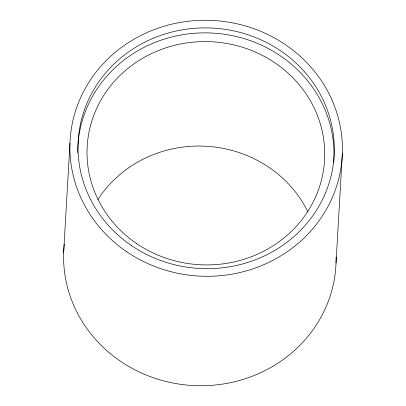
<?xml version="1.0" encoding="UTF-8"?>
<svg xmlns="http://www.w3.org/2000/svg" width="406" height="406" viewBox="0 0 406 406"><rect width="100%" height="100%" fill="white"/><g stroke="black" fill="none" stroke-linecap="round" stroke-linejoin="round"><path stroke-width="0.61" d="M63.656 252.552L69.964 143.11M336.036 262.89L342.344 153.448M336.097 256.902A136.294 127.991 3.3 0 1 194.058 385.583A136.294 127.991 3.3 0 1 64.239 244.199M97.922 199.579A118.887 111.645 3.3 0 1 206.375 146.267A118.887 111.645 3.3 0 1 307.865 211.856M77.724 152.636A128.169 120.364 3.3 0 1 207.537 32.891A128.169 120.364 3.3 0 1 333.96 157.508M333.94 158.117A128.169 120.364 3.3 0 1 333.712 162.349M126.738 251.766A136.294 127.991 3.3 0 0 341.761 161.801A136.294 127.991 3.3 0 0 149.971 31.272A136.294 127.991 3.3 0 0 126.738 251.766M131.468 245.6A128.169 120.364 3.3 0 0 333.676 160.999A128.169 120.364 3.3 0 0 153.321 38.245A128.169 120.364 3.3 0 0 131.468 245.6M136.594 243.524A118.887 111.645 3.3 0 0 324.15 165.049A118.887 111.645 3.3 0 0 156.858 51.192A118.887 111.645 3.3 0 0 136.594 243.524"/></g></svg>
